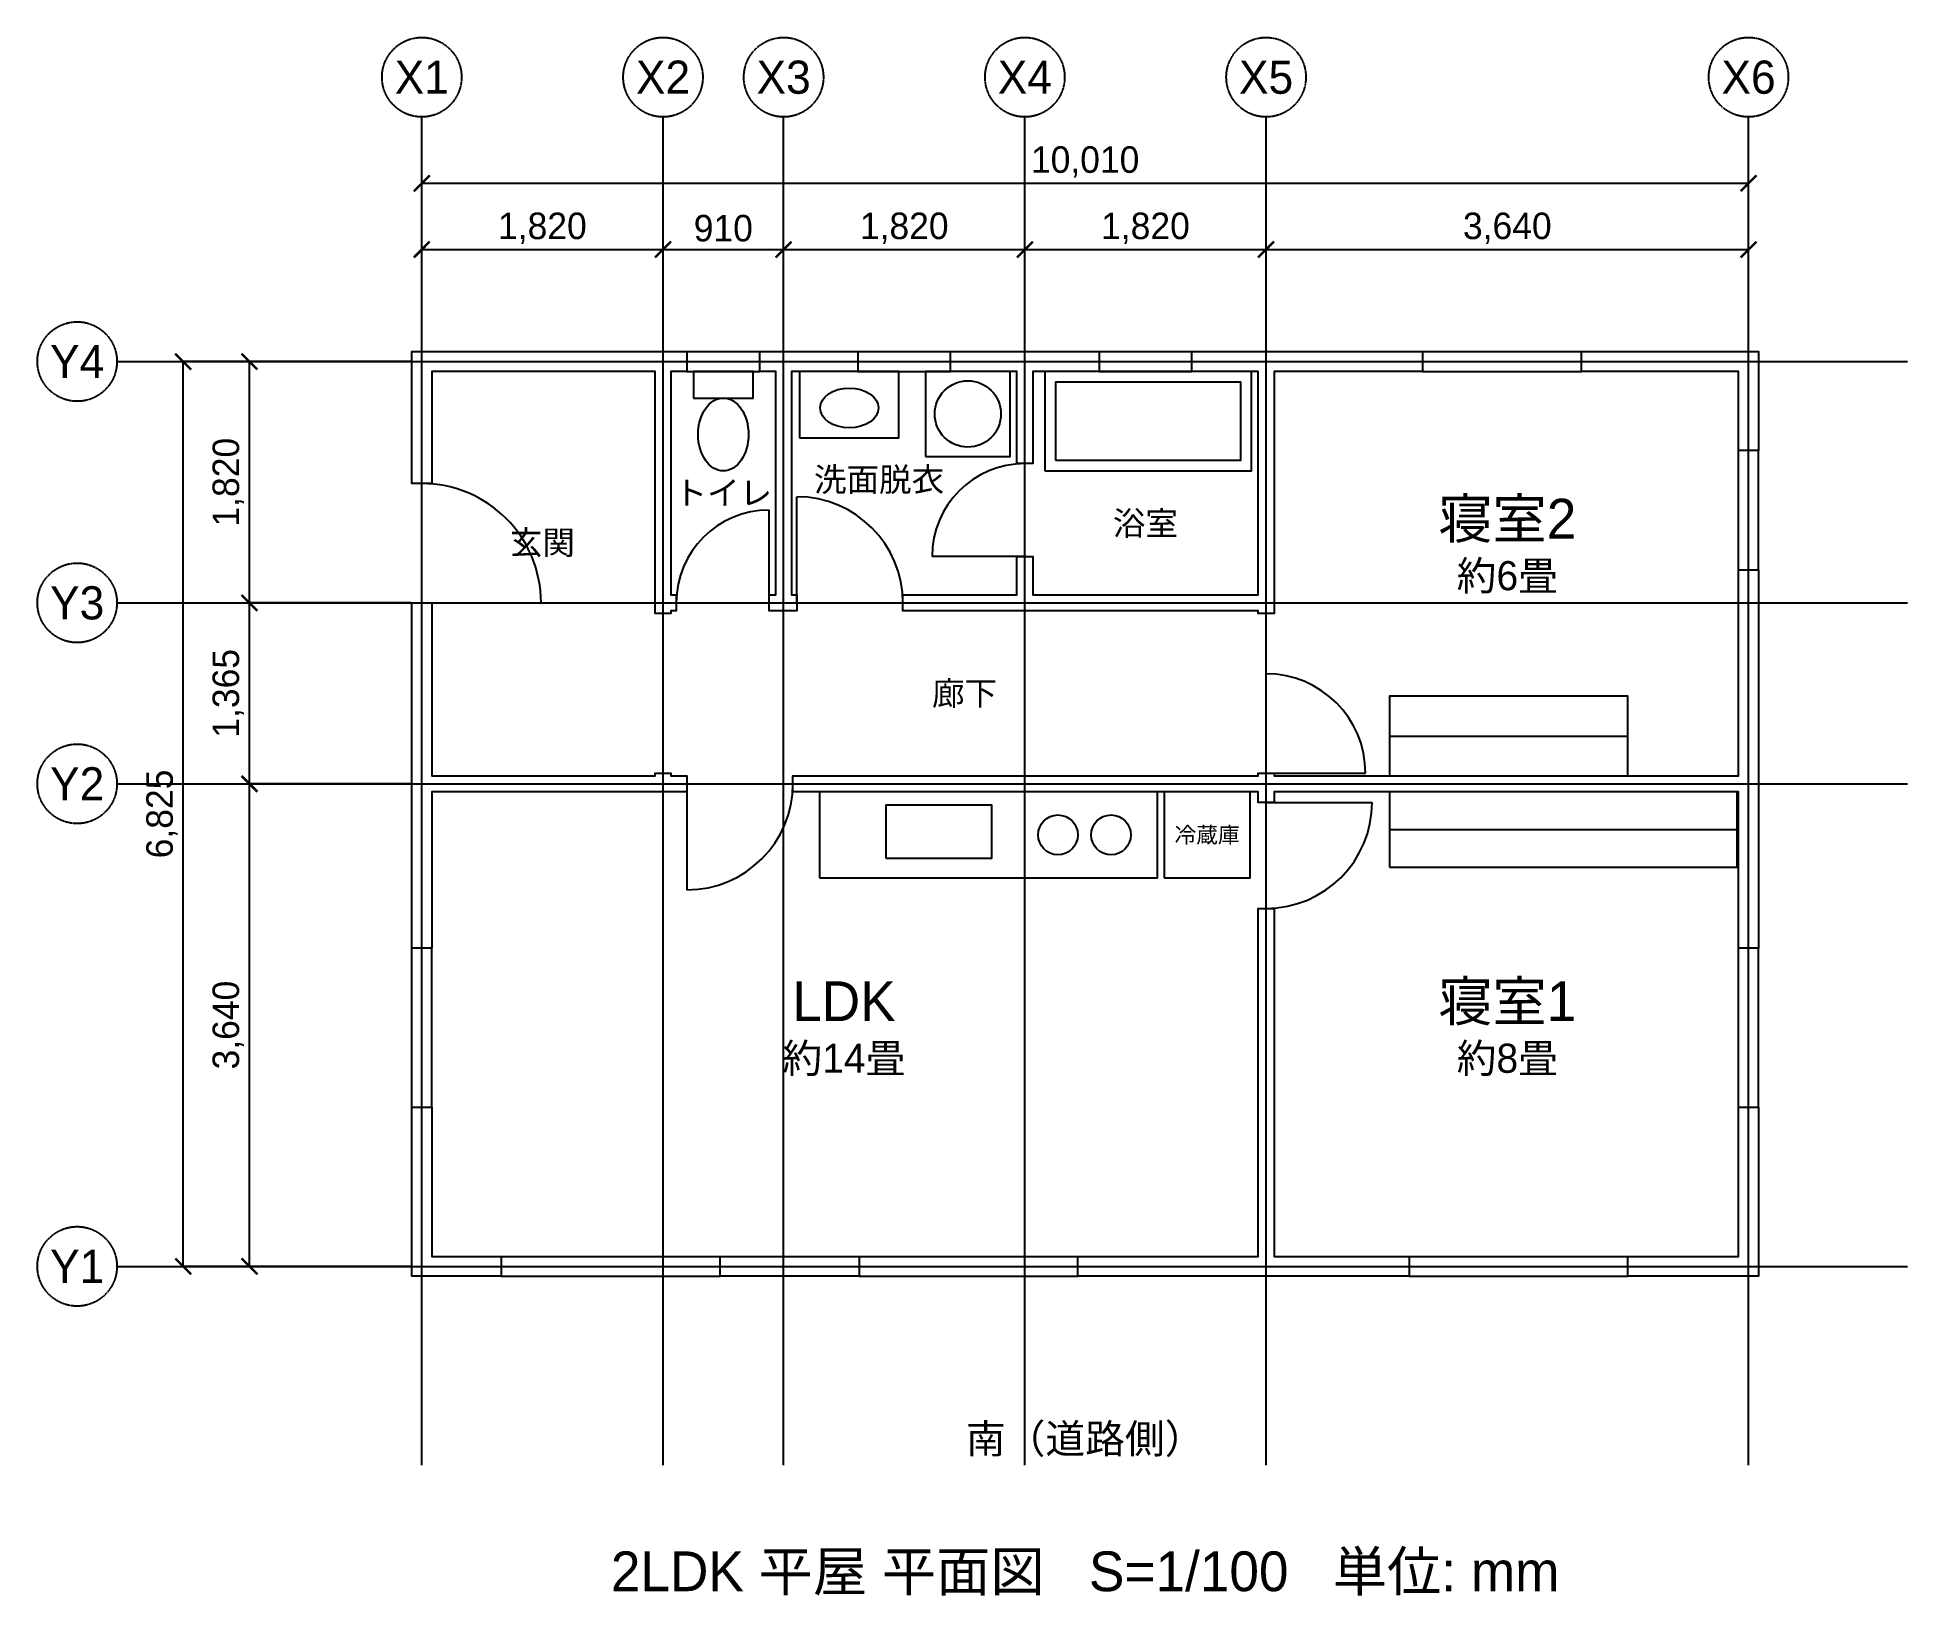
# Model space of a CAD drawing. Header units: millimetres. Extents: x -2900 to 11210, y -2483 to 9270.
import ezdxf
from ezdxf.enums import TextEntityAlignment as Align

# ---------------------------------------------------------------- set-up
doc = ezdxf.new("R2010")
doc.units = ezdxf.units.MM
doc.linetypes.add('CENTER', pattern=[5.08, 3.175, -0.635, 0.635, -0.635])
for name, color, linetype in [('DIM', 2, 'CONTINUOUS'), ('DOOR', 3, 'CONTINUOUS'), ('FIXTURE', 8, 'CONTINUOUS'), ('GRID', 1, 'CENTER'), ('TEXT', 7, 'CONTINUOUS'), ('WALL', 7, 'CONTINUOUS'), ('WINDOW', 4, 'CONTINUOUS')]:
    doc.layers.add(name, color=color, linetype=linetype)
doc.styles.add('kst32b', font='kst32b.lff')
doc.styles.add('OpenSansCondensed-Light', font='OpenSansCondensed-Light.ttf')
doc.dimstyles.new('EZDXF', dxfattribs={"dimtxt": 0.25, "dimasz": 0.175, "dimexe": 0.375, "dimexo": 0.125, "dimgap": 0.1, "dimtad": 1, "dimlfac": 100, "dimzin": 12, "dimdsep": 46, "dimtxsty": 'OpenSansCondensed-Light', "dimblk": 'ARCHTICK', "dimcen": 2.5, "dimazin": 3, "dimtfac": 0.5, "dimtmove": 2, "dimatfit": 3})

# ---------------------------------------------------------------- blocks, each defined once
blk = doc.blocks.new('_ARCHTICK')
at = {"color": 0, "linetype": 'BYBLOCK', "const_width": 0.15}
blk.add_lwpolyline([(-0.5, -0.5), (0.5, 0.5)], dxfattribs=at)

msp = doc.modelspace()

# ---------------------------------------------------------------- linework, layer by layer
at = {"layer": 'DOOR'}
for p, q in [((2830, 5005), (2830, 5805)), ((2620, 5005), (2620, 5705)), ((4550, 5355), (3850, 5355)), ((0, 5005), (900, 5005)), ((6370, 3720), (7120, 3720)), ((2000, 3640), (2000, 2840)), ((6370, 3500), (7170, 3500))]:
    msp.add_line(p, q, dxfattribs=at)
for centre, radius, start, end in [((4550, 5355), 700, 90, 180), ((0, 5005), 900, 0, 90), ((2830, 5005), 800, 0, 90), ((2620, 5005), 700, 90, 180), ((6370, 3720), 750, 0, 90), ((2000, 3640), 800, 270, 360), ((6370, 3500), 800, 270, 360)]:
    msp.add_arc(centre, radius, start, end, dxfattribs=at)
at = {"layer": 'FIXTURE'}
for p, q in [((7300, 4000), (9100, 4000)), ((7300, 3295), (9925, 3295))]:
    msp.add_line(p, q, dxfattribs=at)
for points in [[(2050, 6550), (2500, 6550), (2500, 6750), (2050, 6750)], [(2850, 6250), (3600, 6250), (3600, 6750), (2850, 6750)], [(3800, 6110), (4440, 6110), (4440, 6750), (3800, 6750)], [(4700, 6000), (6260, 6000), (6260, 6750), (4700, 6750)], [(4780, 6080), (6180, 6080), (6180, 6670), (4780, 6670)], [(7300, 3700), (9100, 3700), (9100, 4300), (7300, 4300)], [(3000, 2930), (5550, 2930), (5550, 3580), (3000, 3580)], [(5600, 2930), (6250, 2930), (6250, 3580), (5600, 3580)], [(7300, 3010), (9925, 3010), (9925, 3580), (7300, 3580)], [(3500, 3080), (4300, 3080), (4300, 3480), (3500, 3480)]]:
    msp.add_lwpolyline(points, close=True, dxfattribs=at)
for centre, radius in [((4120, 6430), 250), ((4800, 3255), 150), ((5200, 3255), 150)]:
    msp.add_circle(centre, radius, dxfattribs=at)
for centre, major_axis, ratio in [((2275, 6275), (0, 275), 0.690909091), ((3225, 6475), (220, 0), 0.681818182)]:
    msp.add_ellipse(centre, major_axis=major_axis, ratio=ratio, dxfattribs=at)
at = {"layer": 'GRID'}
for p, q in [((0, -1500), (0, 8670)), ((1820, -1500), (1820, 8670)), ((2730, -1500), (2730, 8670)), ((4550, -1500), (4550, 8670)), ((6370, -1500), (6370, 8670)), ((10010, -1500), (10010, 8670)), ((-2300, 6825), (11210, 6825)), ((-2300, 5005), (11210, 5005)), ((-2300, 3640), (11210, 3640)), ((-2300, 0), (11210, 0))]:
    msp.add_line(p, q, dxfattribs=at)
for centre in [(0, 8970), (1820, 8970), (2730, 8970), (4550, 8970), (6370, 8970), (10010, 8970), (-2600, 6825), (-2600, 5005), (-2600, 3640), (-2600, 0)]:
    msp.add_circle(centre, 300, dxfattribs=at)
at = {"layer": 'WALL'}
for points in [[(-75, 6750), (-75, 6825), (-75, 6900), (75, 6900), (2000, 6900), (2000, 6750), (1880, 6750), (1880, 5065), (1920, 5065), (1920, 4945), (1880, 4945), (1880, 4925), (1760, 4925), (1760, 4945), (1760, 5065), (1760, 6750), (75, 6750), (75, 5905), (-75, 5905)], [(3290, 6900), (3290, 6750), (2790, 6750), (2790, 5065), (2830, 5065), (2830, 4945), (2790, 4945), (2670, 4945), (2620, 4945), (2620, 5065), (2670, 5065), (2670, 6750), (2550, 6750), (2550, 6900)], [(7550, 6900), (7550, 6750), (6430, 6750), (6430, 5065), (6430, 4945), (6430, 4925), (6310, 4925), (6310, 4945), (4610, 4945), (4490, 4945), (3630, 4945), (3630, 5065), (4490, 5065), (4490, 5355), (4610, 5355), (4610, 5065), (6310, 5065), (6310, 6750), (5810, 6750), (5810, 6900)], [(5110, 6900), (5110, 6750), (4610, 6750), (4610, 6055), (4490, 6055), (4490, 6750), (3990, 6750), (3990, 6900)], [(9935, 6900), (10010, 6900), (10085, 6900), (10085, 6750), (10085, 6155), (9935, 6155), (9935, 6750), (8750, 6750), (8750, 6900)], [(10085, 2400), (9935, 2400), (9935, 3580), (6430, 3580), (6430, 3500), (6310, 3500), (6310, 3580), (2800, 3580), (2800, 3700), (6310, 3700), (6310, 3720), (6430, 3720), (6430, 3700), (9935, 3700), (9935, 5255), (10085, 5255)], [(-75, 5005), (75, 5005), (75, 3700), (1760, 3700), (1760, 3720), (1880, 3720), (1880, 3700), (2000, 3700), (2000, 3580), (1880, 3580), (1760, 3580), (75, 3580), (75, 2400), (-75, 2400)], [(4950, -75), (4950, 75), (6310, 75), (6310, 2700), (6430, 2700), (6430, 75), (7450, 75), (7450, -75)], [(75, -75), (0, -75), (-75, -75), (-75, 75), (-75, 1200), (75, 1200), (75, 75), (600, 75), (600, -75)], [(9935, -75), (9100, -75), (9100, 75), (9935, 75), (9935, 1200), (10085, 1200), (10085, 75), (10085, 0), (10085, -75)], [(2250, -75), (2250, 75), (3300, 75), (3300, -75)]]:
    msp.add_lwpolyline(points, close=True, dxfattribs=at)
at = {"layer": 'WINDOW'}
for p, q in [((2000, 6900), (2550, 6900)), ((2000, 6825), (2550, 6825)), ((3290, 6900), (3990, 6900)), ((3290, 6825), (3990, 6825)), ((5110, 6900), (5810, 6900)), ((5110, 6825), (5810, 6825)), ((7550, 6900), (8750, 6900)), ((7550, 6825), (8750, 6825)), ((2000, 6750), (2550, 6750)), ((3290, 6750), (3990, 6750)), ((5110, 6750), (5810, 6750)), ((7550, 6750), (8750, 6750)), ((9935, 5255), (9935, 6155)), ((10010, 5255), (10010, 6155)), ((10085, 5255), (10085, 6155)), ((-75, 1200), (-75, 2400)), ((0, 1200), (0, 2400)), ((75, 1200), (75, 2400)), ((9935, 1200), (9935, 2400)), ((10010, 1200), (10010, 2400)), ((10085, 1200), (10085, 2400)), ((600, 75), (2250, 75)), ((600, 0), (2250, 0)), ((3300, 75), (4950, 75)), ((3300, 0), (4950, 0)), ((7450, 75), (9100, 75)), ((7450, 0), (9100, 0)), ((600, -75), (2250, -75)), ((3300, -75), (4950, -75)), ((7450, -75), (9100, -75))]:
    msp.add_line(p, q, dxfattribs=at)

# ---------------------------------------------------------------- texts
at = {"layer": 'FIXTURE', "style": 'kst32b'}
msp.add_text('冷蔵庫', height=120, dxfattribs=at).set_placement((5925, 3255), align=Align.MIDDLE_CENTER)
at = {"layer": 'GRID', "style": 'kst32b'}
for s, p in [('X1', (0, 8970)), ('X2', (1820, 8970)), ('X3', (2730, 8970)), ('X4', (4550, 8970)), ('X5', (6370, 8970)), ('X6', (10010, 8970)), ('Y4', (-2600, 6825)), ('Y3', (-2600, 5005)), ('Y2', (-2600, 3640)), ('Y1', (-2600, 0))]:
    msp.add_text(s, height=250, dxfattribs=at).set_placement(p, align=Align.MIDDLE_CENTER)
at = {"layer": 'TEXT', "style": 'kst32b'}
for s, height, p in [('トイレ', 180, (2275, 5835)), ('洗面脱衣', 180, (3450, 5935)), ('寝室2', 300, (8190, 5640)), ('浴室', 180, (5460, 5605)), ('玄関', 180, (910, 5460)), ('約6畳', 220, (8190, 5210)), ('廊下', 180, (4095, 4322.5)), ('LDK', 300, (3185, 2000)), ('寝室1', 300, (8190, 2000)), ('約14畳', 220, (3185, 1570)), ('約8畳', 220, (8190, 1570)), ('南（道路側）', 220, (5005, -1300)), ('2LDK 平屋 平面図   S=1/100   単位: mm', 300, (5005, -2300))]:
    msp.add_text(s, height=height, dxfattribs=at).set_placement(p, align=Align.MIDDLE_CENTER)

# ---------------------------------------------------------------- dimensions: what is measured, and where the dimension line sits
at = {"layer": 'DIM'}
for base, p1, p2, text in [((0, 8170), (0, 6825), (10010, 6825), '10,010'), ((0, 7670), (0, 6825), (1820, 6825), '1,820'), ((1820, 7670), (1820, 6825), (2730, 6825), '910'), ((2730, 7670), (2730, 6825), (4550, 6825), '1,820'), ((4550, 7670), (4550, 6825), (6370, 6825), '1,820'), ((6370, 7670), (6370, 6825), (10010, 6825), '3,640')]:
    msp.add_linear_dim(base=base, p1=p1, p2=p2, text=text, dimstyle='EZDXF', override={"dimtxt": 200, "dimasz": 120, "dimexo": 80, "dimgap": 60, "dimtad": 1, "dimdec": 0, "dimtxsty": 'kst32b'}, dxfattribs=at).render()
for base, p1, p2, text in [((-1800, 0), (0, 0), (0, 6825), '6,825'), ((-1300, 5005), (0, 5005), (0, 6825), '1,820'), ((-1300, 3640), (0, 3640), (0, 5005), '1,365'), ((-1300, 0), (0, 0), (0, 3640), '3,640')]:
    msp.add_linear_dim(base=base, p1=p1, p2=p2, angle=90, text=text, dimstyle='EZDXF', override={"dimtxt": 200, "dimasz": 120, "dimexo": 80, "dimgap": 60, "dimtad": 1, "dimdec": 0, "dimtxsty": 'kst32b'}, dxfattribs=at).render()

doc.saveas('drawing.dxf')
